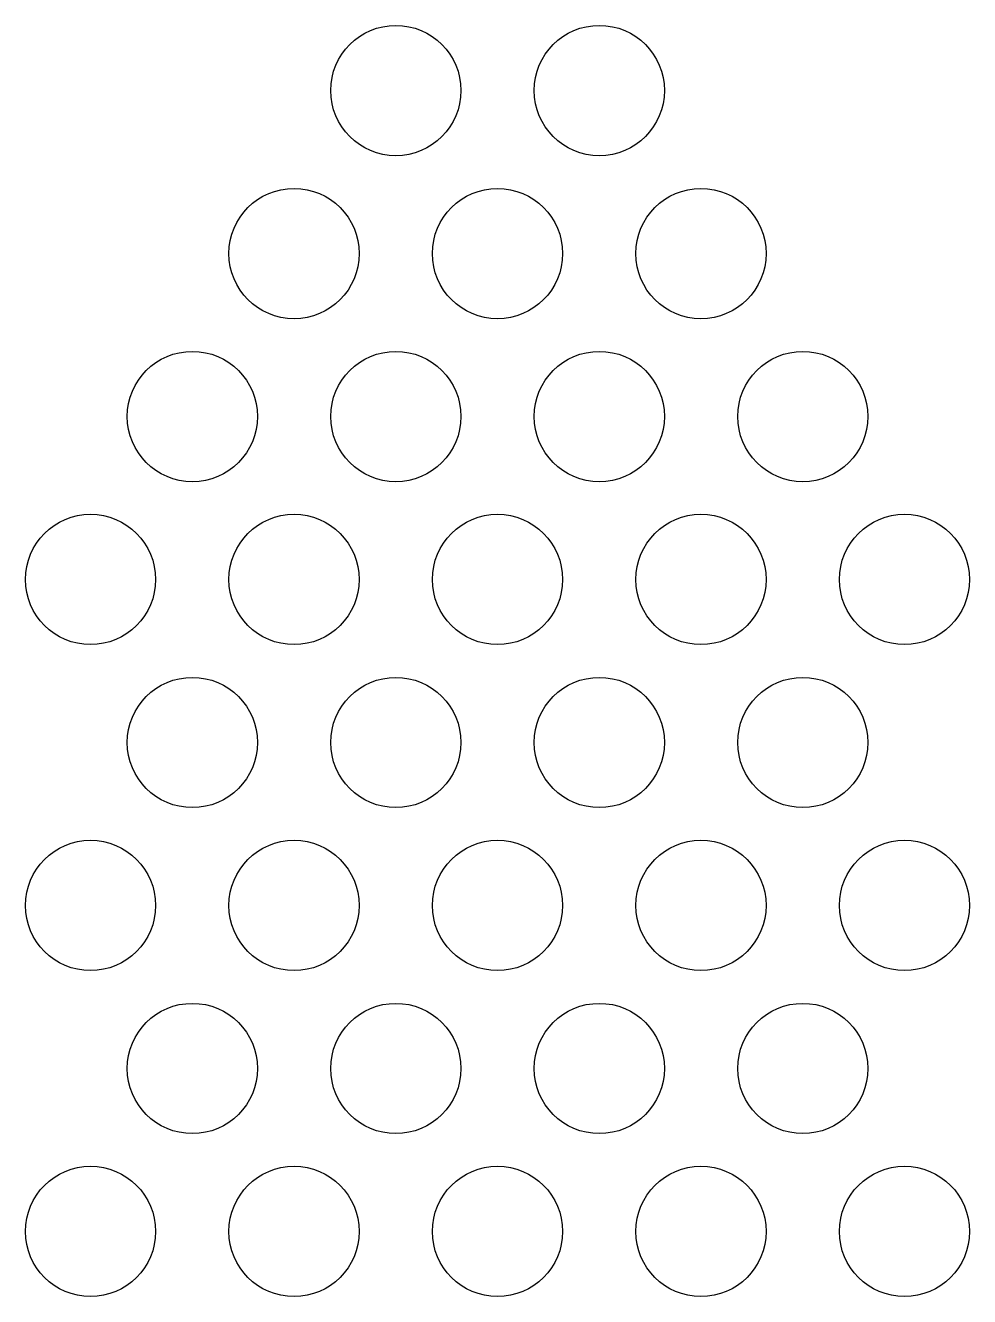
# Model space of a CAD drawing. Extents: x -0.8 to 10.8, y -0.8 to 14.8.
import ezdxf

# ---------------------------------------------------------------- set-up
doc = ezdxf.new("R2010")
doc.units = 0
doc.layers.add('MODELSKETCH_VISIBLE', color=7, linetype='CONTINUOUS')

msp = doc.modelspace()

# ---------------------------------------------------------------- linework, layer by layer
at = {"layer": 'MODELSKETCH_VISIBLE'}
for centre in [(3.751, 14.01), (6.251, 14.01), (2.5, 12.008), (5, 12.008), (7.5, 12.008), (1.251, 10.007), (3.751, 10.007), (6.251, 10.007), (8.751, 10.007), (0, 8.006), (2.5, 8.006), (5, 8.006), (7.5, 8.006), (10, 8.006), (1.251, 6.004), (3.751, 6.004), (6.251, 6.004), (8.751, 6.004), (0, 4.003), (2.5, 4.003), (5, 4.003), (7.5, 4.003), (10, 4.003), (1.251, 2.001), (3.751, 2.001), (6.251, 2.001), (8.751, 2.001), (0, 0), (2.5, 0), (5, 0), (7.5, 0), (10, 0)]:
    msp.add_circle(centre, 0.8, dxfattribs=at)

doc.saveas('drawing.dxf')
